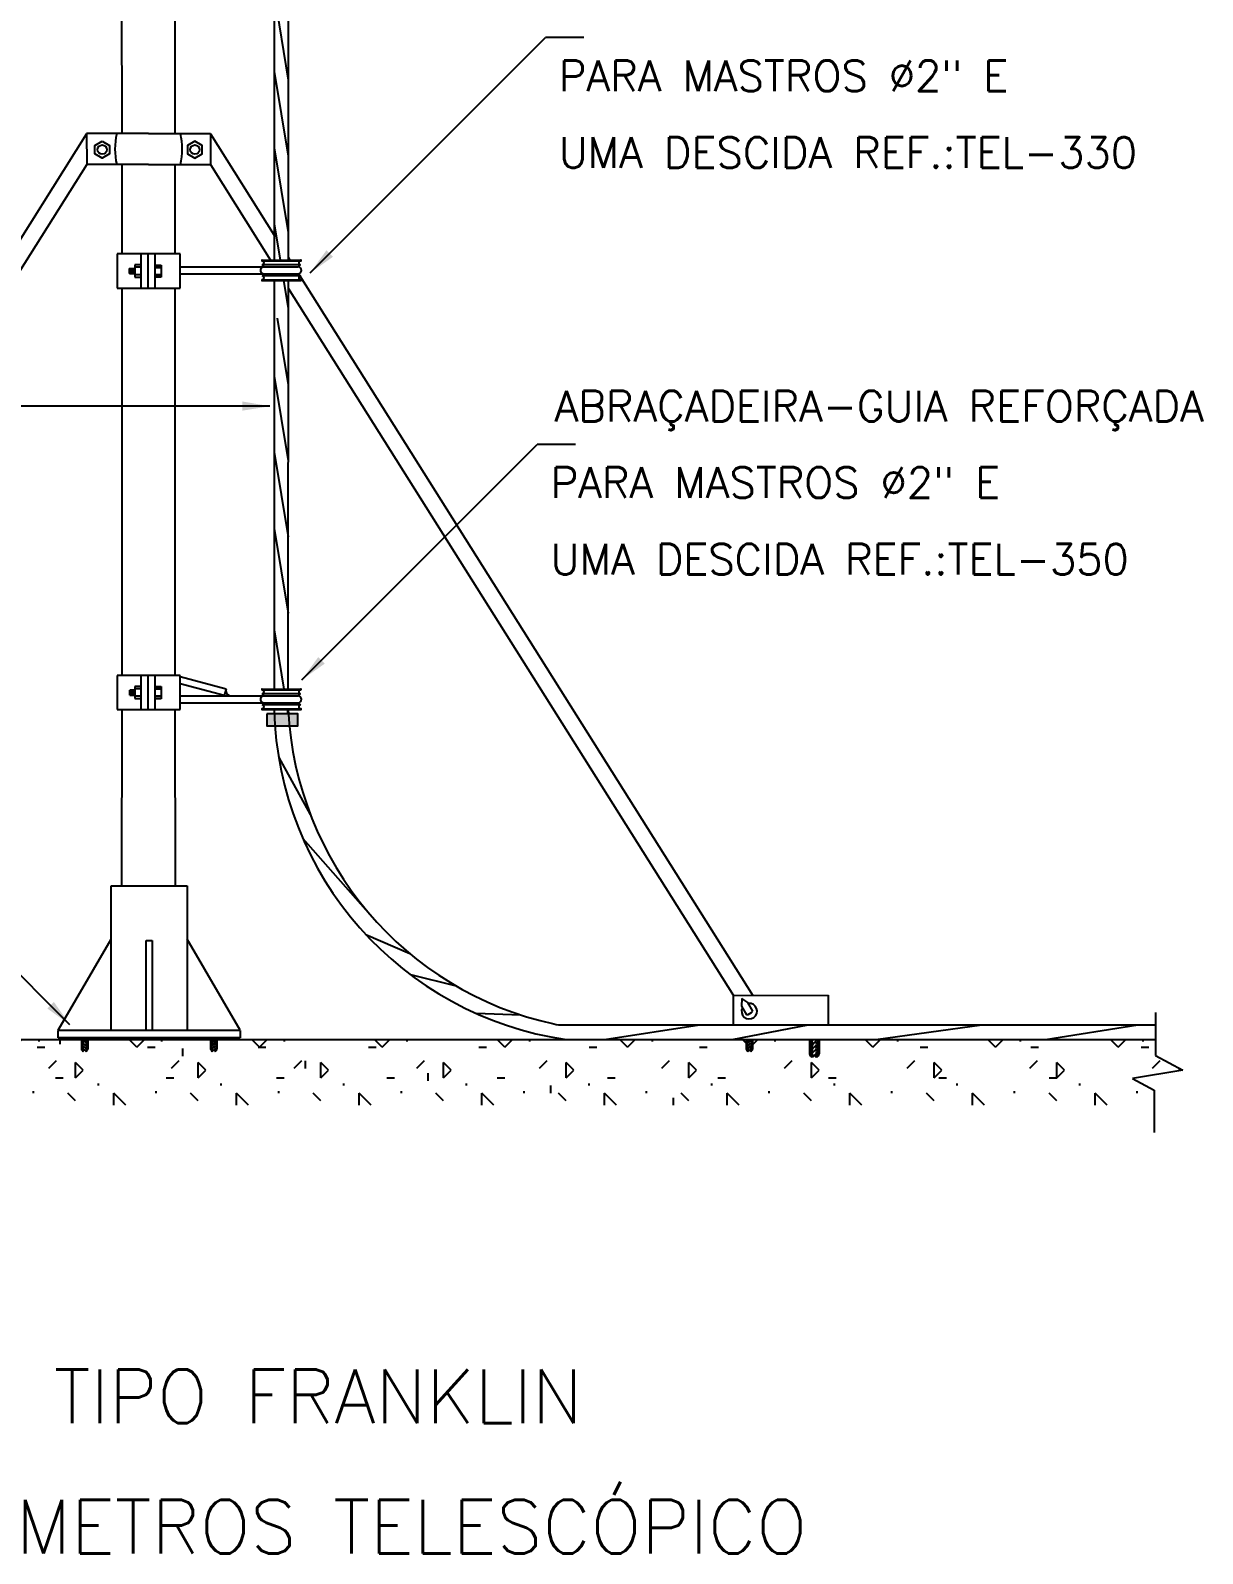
# Model space of a CAD drawing. Header units: millimetres. Extents: x -6196.4 to -6179, y -4697.3 to -4680.5.
# Drawn here: x -6186.69 to -6179.05, y -4697.31 to -4687.38 of the extents above; entities that cross this region are included whole.
import ezdxf
from ezdxf.enums import TextEntityAlignment as Align

# ---------------------------------------------------------------- set-up
doc = ezdxf.new("R2010")
doc.units = ezdxf.units.MM
doc.header["$LTSCALE"] = 10
doc.layers.add('Termotécnica', color=7, linetype='Continuous')
doc.styles.add('r140', font='romans.shx')
doc.styles.add('r80', font='romans.shx')

# ---------------------------------------------------------------- blocks, each defined once
blk = doc.blocks.new('*X7')
at = {"color": 0}
for p, q in [((181.7669, 175.7204), (181.7849, 175.7383)), ((181.7672, 175.7383), (181.7844, 175.7555)), ((181.7674, 175.7032), (181.7862, 175.7219)), ((181.7683, 175.7571), (181.7728, 175.7616)), ((181.7747, 175.6928), (181.7854, 175.7035))]:
    blk.add_line(p, q, dxfattribs=at)
blk = doc.blocks.new('*X4')
at = {"color": 0}
for p, q in [((181.7669, 175.7204), (181.7849, 175.7383)), ((181.7672, 175.7383), (181.7844, 175.7555)), ((181.7674, 175.7032), (181.7862, 175.7219)), ((181.7683, 175.7571), (181.7728, 175.7616)), ((181.7747, 175.6928), (181.7854, 175.7035))]:
    blk.add_line(p, q, dxfattribs=at)
blk = doc.blocks.new('*X3')
at = {"color": 0}
for p, q in [((181.7669, 175.7204), (181.7849, 175.7383)), ((181.7672, 175.7383), (181.7844, 175.7555)), ((181.7674, 175.7032), (181.7862, 175.7219)), ((181.7683, 175.7571), (181.7728, 175.7616)), ((181.7747, 175.6928), (181.7854, 175.7035))]:
    blk.add_line(p, q, dxfattribs=at)
blk = doc.blocks.new('*X1')
at = {"color": 0, "linetype": 'ByBlock'}
for p, q in [((387.028, 152.597), (387.028, 152.67)), ((387.041, 152.597), (387.041, 152.67)), ((387.053, 152.597), (387.053, 152.67)), ((387.066, 152.597), (387.066, 152.67)), ((387.078, 152.597), (387.078, 152.67))]:
    blk.add_line(p, q, dxfattribs=at)

msp = doc.modelspace()

# ---------------------------------------------------------------- hatches: boundary and pattern name
at = {"layer": 'Termotécnica'}
h = msp.add_hatch(dxfattribs=at)
h.set_pattern_fill('CONCRE', color=1, scale=0.8, style=0)
h.set_pattern_definition([(0, (-6196.548, -4707.21), (0.8, 0.8), [0.1, -0.7]), (90, (-6196.548, -4707.21), (-0.8, 0.8), [0.1, -0.7]), (135, (-6196.448, -4707.21), (-0.8, 0), [0.14142, -0.98995]), (0, (-6196.448, -4706.76), (0.8, 0.8), [0.1, -0.7]), (45, (-6196.398, -4706.81), (0, 0.8), [0.07071, -1.06066]), (135, (-6196.398, -4706.81), (-0.8, 0), [0.07071, -1.06066]), (0, (-6196.148, -4706.56), (0.8, 0.8), [0.14142, -0.65858]), (45, (-6196.148, -4706.56), (0, 0.8), [0.1, -1.03137]), (135, (-6196.00656, -4706.56), (-0.8, 0), [0.1, -1.03137]), (90, (-6195.998, -4707.01), (-0.8, 0.8), [0.1, -0.7]), (45, (-6195.998, -4707.01), (0, 0.8), [0.07071, -1.06066]), (135, (-6195.948, -4706.96), (-0.8, 0), [0.07071, -1.06066]), (0, (-6196.448, -4707.01), (0.8, 0.8), [0.05, -0.67]), (0, (-6195.848, -4706.81), (0.8, 0.8), [0.05, -0.67]), (90, (-6196.098, -4706.71), (-0.8, 0.8), [0.05, -0.67]), (135, (-6195.998, -4707.16), (-0.8, 0), [0.07071, -1.06066]), (135, (-6196.348, -4706.61), (-0.8, 0), [0.07071, -1.06066]), (45, (-6196.173, -4706.9475), (0, 0.8), [0.07071, -1.06066]), (90, (-6196.273, -4707.11), (-0.8, 0.8), [0.0125, -0.7875]), (90, (-6196.2355, -4706.7725), (-0.8, 0.8), [0.0125, -0.7875]), (90, (-6195.8605, -4706.635), (-0.8, 0.8), [0.0125, -0.7875]), (90, (-6195.848, -4707.06), (-0.8, 0.8), [0.0125, -0.7875])])
h.paths.add_polyline_path([(-6185.498, -4694.0308), (-6185.4871, -4694.0198), (-6185.4883, -4694.0176), (-6185.486, -4694.0114), (-6185.4892, -4694.0079), (-6185.486, -4694.0011), (-6185.4863, -4694.0007), (-6185.5056, -4694.0201), (-6185.5066, -4694.0218), (-6185.5017, -4694.0282)], flags=0)
h.paths.add_polyline_path([(-6189.8334, -4694.0207), (-6189.8527, -4694.0013), (-6189.853, -4694.0017), (-6189.8498, -4694.0084), (-6189.853, -4694.012), (-6189.8507, -4694.0181), (-6189.8519, -4694.0203), (-6189.8409, -4694.0313), (-6189.8373, -4694.0288), (-6189.8324, -4694.0223)], flags=0)
h.paths.add_polyline_path([(-6189.8329, -4694.003), (-6189.8513, -4693.9844), (-6189.8502, -4693.9868), (-6189.853, -4693.9914), (-6189.8498, -4693.9974), (-6189.8527, -4694.0013), (-6189.8334, -4694.0207), (-6189.8351, -4694.0177), (-6189.832, -4694.0124), (-6189.8351, -4694.0085)], flags=0)
h.paths.add_polyline_path([(-6182.0041, -4694.0313), (-6181.9931, -4694.0203), (-6181.9944, -4694.0181), (-6181.9921, -4694.012), (-6181.9953, -4694.0084), (-6181.9921, -4694.0017), (-6181.9924, -4694.0013), (-6182.0117, -4694.0207), (-6182.0126, -4694.0223), (-6182.0077, -4694.0288)], flags=0)
h.paths.add_polyline_path([(-6186.3381, -4693.9599), (-6186.3346, -4693.9599), (-6186.3282, -4693.96), (-6186.33, -4693.9646), (-6186.3304, -4693.9655), (-6186.3282, -4693.9703), (-6186.3304, -4693.977), (-6186.3278, -4693.981), (-6186.3289, -4693.9839), (-6186.3304, -4693.9876), (-6186.3278, -4693.9911), (-6186.3309, -4693.9964), (-6186.3282, -4694.0013), (-6186.3287, -4694.0024), (-6186.3309, -4694.0079), (-6186.3278, -4694.0119), (-6186.3309, -4694.0172), (-6186.3292, -4694.0201), (-6186.3283, -4694.0218), (-6186.3331, -4694.0282), (-6186.3368, -4694.0308), (-6186.3386, -4694.032), (-6186.3434, -4694.0282), (-6186.3489, -4694.0217), (-6186.3477, -4694.0198), (-6186.3465, -4694.0176), (-6186.3488, -4694.0114), (-6186.3456, -4694.0079), (-6186.3488, -4694.0011), (-6186.3485, -4694.0007), (-6186.3456, -4693.9968), (-6186.3488, -4693.9908), (-6186.346, -4693.9862), (-6186.3472, -4693.9838), (-6186.3488, -4693.9805), (-6186.3469, -4693.9769), (-6186.3488, -4693.9702), (-6186.3466, -4693.9662), (-6186.346, -4693.965), (-6186.3487, -4693.9599), (-6186.3539, -4693.9599), (-6186.3591, -4693.9599), (-6189.7396, -4693.9604), (-6189.8632, -4693.9605), (-6190.234, -4693.9605), (-6190.2392, -4693.9605), (-6190.2446, -4693.9605), (-6190.2462, -4693.9644), (-6190.2465, -4693.9653), (-6190.2443, -4693.9701), (-6190.2466, -4693.9768), (-6190.2439, -4693.9808), (-6190.2451, -4693.9837), (-6190.2466, -4693.9874), (-6190.2439, -4693.991), (-6190.247, -4693.9962), (-6190.2444, -4694.0011), (-6190.2448, -4694.0022), (-6190.2471, -4694.0077), (-6190.244, -4694.0117), (-6190.2471, -4694.017), (-6190.2454, -4694.0199), (-6190.2444, -4694.0216), (-6190.2493, -4694.028), (-6190.2529, -4694.0306), (-6190.2547, -4694.0319), (-6190.2596, -4694.028), (-6190.265, -4694.0216), (-6190.2639, -4694.0196), (-6190.2627, -4694.0174), (-6190.265, -4694.0113), (-6190.2618, -4694.0077), (-6190.265, -4694.001), (-6190.2647, -4694.0006), (-6190.2618, -4693.9967), (-6190.265, -4693.9907), (-6190.2622, -4693.9861), (-6190.2633, -4693.9837), (-6190.2649, -4693.9804), (-6190.263, -4693.9768), (-6190.2649, -4693.9701), (-6190.2628, -4693.966), (-6190.2621, -4693.9649), (-6190.2645, -4693.9605), (-6190.2701, -4693.9605), (-6190.2752, -4693.9605), (-6190.3576, -4693.9605), (-6192.4914, -4693.9609), (-6192.4914, -4694.0635), (-6192.669, -4694.1592), (-6192.3423, -4694.2152), (-6192.4823, -4694.2899), (-6192.4823, -4694.3892), (-6179.3627, -4694.3873), (-6179.3627, -4694.2899), (-6179.5027, -4694.2152), (-6179.176, -4694.1592), (-6179.3536, -4694.0635), (-6179.3536, -4693.9589), (-6180.0642, -4693.959), (-6181.1706, -4693.9592), (-6182.111, -4693.9593), (-6182.9427, -4693.9594), (-6183.2005, -4693.9595)])
h.paths.add_polyline_path([(-6185.5002, -4693.9599), (-6185.5048, -4693.9646), (-6185.5044, -4693.9655), (-6185.5066, -4693.9703), (-6185.5044, -4693.977), (-6185.507, -4693.981), (-6185.5059, -4693.9839), (-6185.4882, -4693.9662), (-6185.486, -4693.9702), (-6185.4879, -4693.9769), (-6185.486, -4693.9805), (-6185.4876, -4693.9838), (-6185.4888, -4693.9862), (-6185.486, -4693.9908), (-6185.4892, -4693.9968), (-6185.4863, -4694.0007), (-6185.486, -4694.0011), (-6185.4892, -4694.0079), (-6185.486, -4694.0114), (-6185.4883, -4694.0176), (-6185.4871, -4694.0198), (-6185.486, -4694.0217), (-6185.4914, -4694.0282), (-6185.4962, -4694.032), (-6185.498, -4694.0308), (-6185.5017, -4694.0282), (-6185.5066, -4694.0218), (-6185.5056, -4694.0201), (-6185.5039, -4694.0172), (-6185.507, -4694.0119), (-6185.5039, -4694.0079), (-6185.5061, -4694.0024), (-6185.5066, -4694.0013), (-6185.5039, -4693.9964), (-6185.507, -4693.9911), (-6185.5044, -4693.9876), (-6185.5059, -4693.9839), (-6185.507, -4693.981), (-6185.5044, -4693.977), (-6185.5066, -4693.9703), (-6185.5044, -4693.9655), (-6185.5048, -4693.9646), (-6185.5067, -4693.96)], flags=16)
h.paths.add_polyline_path([(-6189.8323, -4693.9708), (-6189.8346, -4693.9775), (-6189.8319, -4693.9815), (-6189.8331, -4693.9845), (-6189.8346, -4693.9881), (-6189.832, -4693.9917), (-6189.8351, -4693.997), (-6189.8324, -4694.0018), (-6189.8329, -4694.003), (-6189.8351, -4694.0085), (-6189.832, -4694.0124), (-6189.8351, -4694.0177), (-6189.8334, -4694.0207), (-6189.8324, -4694.0223), (-6189.8373, -4694.0288), (-6189.8409, -4694.0313), (-6189.8427, -4694.0326), (-6189.8476, -4694.0287), (-6189.853, -4694.0223), (-6189.8519, -4694.0203), (-6189.8507, -4694.0181), (-6189.853, -4694.012), (-6189.8498, -4694.0084), (-6189.853, -4694.0017), (-6189.8527, -4694.0013), (-6189.8498, -4693.9974), (-6189.853, -4693.9914), (-6189.8502, -4693.9868), (-6189.8513, -4693.9844), (-6189.853, -4693.9811), (-6189.8511, -4693.9775), (-6189.8529, -4693.9708), (-6189.8508, -4693.9667), (-6189.8331, -4693.9845), (-6189.8319, -4693.9815), (-6189.8346, -4693.9775), (-6189.8323, -4693.9708), (-6189.8346, -4693.9661), (-6189.8342, -4693.9651), (-6189.8388, -4693.9605), (-6189.8323, -4693.9605), (-6189.8342, -4693.9651), (-6189.8346, -4693.9661)], flags=0)
h.paths.add_polyline_path([(-6182.0063, -4693.9605), (-6182.0109, -4693.9651), (-6182.0105, -4693.9661), (-6182.0127, -4693.9708), (-6182.0105, -4693.9775), (-6182.0131, -4693.9815), (-6182.0119, -4693.9845), (-6181.9943, -4693.9667), (-6181.9921, -4693.9708), (-6181.994, -4693.9775), (-6181.9921, -4693.9811), (-6181.9937, -4693.9844), (-6181.9949, -4693.9868), (-6181.9921, -4693.9914), (-6181.9953, -4693.9974), (-6181.9924, -4694.0013), (-6181.9921, -4694.0017), (-6181.9953, -4694.0084), (-6181.9921, -4694.012), (-6181.9944, -4694.0181), (-6181.9931, -4694.0203), (-6181.992, -4694.0223), (-6181.9974, -4694.0287), (-6182.0023, -4694.0326), (-6182.0041, -4694.0313), (-6182.0077, -4694.0288), (-6182.0126, -4694.0223), (-6182.0117, -4694.0207), (-6182.01, -4694.0177), (-6182.0131, -4694.0124), (-6182.01, -4694.0085), (-6182.0122, -4694.003), (-6182.0126, -4694.0018), (-6182.01, -4693.997), (-6182.0131, -4693.9917), (-6182.0105, -4693.9881), (-6182.0119, -4693.9845), (-6182.0131, -4693.9815), (-6182.0105, -4693.9775), (-6182.0127, -4693.9708), (-6182.0105, -4693.9661), (-6182.0109, -4693.9651), (-6182.0127, -4693.9605)], flags=0)
h.paths.add_polyline_path([(-6181.5942, -4693.9752), (-6181.5908, -4693.9853), (-6181.5948, -4693.9913), (-6181.593, -4693.9957), (-6181.5665, -4693.9691), (-6181.5633, -4693.9752), (-6181.5661, -4693.9853), (-6181.5633, -4693.9906), (-6181.5657, -4693.9956), (-6181.5674, -4693.9992), (-6181.5632, -4694.0061), (-6181.568, -4694.0151), (-6181.5637, -4694.0209), (-6181.5632, -4694.0215), (-6181.568, -4694.0316), (-6181.5632, -4694.037), (-6181.5667, -4694.0462), (-6181.5648, -4694.0495), (-6181.5632, -4694.0524), (-6181.5713, -4694.0621), (-6181.5786, -4694.0679), (-6181.5813, -4694.066), (-6181.5867, -4694.0622), (-6181.5941, -4694.0525), (-6181.5926, -4694.05), (-6181.5901, -4694.0456), (-6181.5947, -4694.0377), (-6181.5901, -4694.0317), (-6181.5934, -4694.0234), (-6181.5941, -4694.0218), (-6181.5901, -4694.0145), (-6181.5948, -4694.0065), (-6181.5908, -4694.0012), (-6181.593, -4693.9957), (-6181.5948, -4693.9913), (-6181.5908, -4693.9853), (-6181.5942, -4693.9752), (-6181.5909, -4693.9681), (-6181.5914, -4693.9667), (-6181.5942, -4693.9598), (-6181.5845, -4693.9598), (-6181.5914, -4693.9667), (-6181.5909, -4693.9681)], flags=0)

# ---------------------------------------------------------------- linework, layer by layer
at = {"layer": 'Termotécnica', "color": 3, "linetype": 'ByBlock', "ltscale": 5}
for p, q in [((-6186.0967, -4687.1597), (-6186.0965, -4688.0511)), ((-6185.7506, -4687.1597), (-6185.7505, -4688.0511)), ((-6186.0965, -4688.2537), (-6186.0964, -4688.8357)), ((-6185.7504, -4688.2537), (-6185.7504, -4688.8357)), ((-6186.0964, -4689.0591), (-6186.0961, -4691.1472)), ((-6186.0964, -4689.0591), (-6186.0964, -4689.0796)), ((-6185.7503, -4689.0591), (-6185.75, -4691.1471)), ((-6185.7503, -4689.0591), (-6185.7503, -4689.0795)), ((-6186.0961, -4691.1472), (-6186.0964, -4691.5848)), ((-6185.75, -4691.1471), (-6185.7497, -4691.5848)), ((-6186.0966, -4691.8082), (-6186.0975, -4692.9581)), ((-6185.7495, -4691.8082), (-6185.7487, -4692.9581))]:
    msp.add_line(p, q, dxfattribs=at)
at = {"layer": 'Termotécnica', "color": 1, "ltscale": 5}
for p, q in [((-6185.1012, -4687.1504), (-6185.0106, -4687.703)), ((-6185.1012, -4687.647), (-6185.0106, -4688.1996)), ((-6185.1012, -4688.1436), (-6185.0106, -4688.6961)), ((-6185.1012, -4688.6402), (-6185.0624, -4688.8767)), ((-6186.0467, -4688.9319), (-6186.0467, -4688.9645)), ((-6186.0467, -4688.9319), (-6186.0107, -4688.9319)), ((-6186.0107, -4688.9645), (-6186.0467, -4688.9645)), ((-6186.0433, -4688.9645), (-6186.0107, -4688.9645)), ((-6186.0407, -4688.9321), (-6186.0407, -4688.9643)), ((-6186.0347, -4688.9321), (-6186.0347, -4688.9643)), ((-6186.0287, -4688.9321), (-6186.0287, -4688.9643)), ((-6186.0227, -4688.9321), (-6186.0227, -4688.9643)), ((-6186.0167, -4688.9321), (-6186.0167, -4688.9643)), ((-6186.0167, -4688.9321), (-6186.0167, -4688.9643)), ((-6185.9724, -4688.9078), (-6186.0109, -4688.9078)), ((-6185.9714, -4688.9719), (-6186.0108, -4688.9719)), ((-6185.9714, -4688.9719), (-6186.0108, -4688.9719)), ((-6186.0107, -4688.9074), (-6186.0107, -4688.9873)), ((-6185.9714, -4688.923), (-6186.0107, -4688.923)), ((-6185.8818, -4688.9089), (-6185.8395, -4688.9089)), ((-6185.8818, -4688.9089), (-6185.8395, -4688.9089)), ((-6185.8818, -4688.9726), (-6185.8395, -4688.9726)), ((-6185.8395, -4688.9726), (-6185.8818, -4688.9726)), ((-6185.8816, -4688.9245), (-6185.8395, -4688.9245)), ((-6185.8395, -4688.9245), (-6185.8816, -4688.9245)), ((-6185.8395, -4688.9089), (-6185.8395, -4688.9881)), ((-6185.8395, -4688.9089), (-6185.8395, -4688.9881)), ((-6185.1799, -4688.8811), (-6184.9297, -4688.8811)), ((-6186.0107, -4688.9873), (-6185.9714, -4688.9874)), ((-6185.8395, -4688.9881), (-6185.8818, -4688.9881)), ((-6185.8395, -4688.9881), (-6185.8818, -4688.9881)), ((-6185.1799, -4689.0062), (-6184.9297, -4689.0062)), ((-6185.0404, -4689.0107), (-6185.0112, -4689.1892)), ((-6185.0819, -4689.2546), (-6185.0106, -4689.6893)), ((-6185.1012, -4689.6333), (-6185.0106, -4690.1859)), ((-6185.1012, -4690.1299), (-6185.0106, -4690.6824)), ((-6185.1012, -4690.6264), (-6185.0106, -4691.179)), ((-6185.1024, -4691.2887), (-6185.0392, -4691.674)), ((-6186.0433, -4691.681), (-6186.0185, -4691.681)), ((-6186.0433, -4691.7136), (-6186.0433, -4691.681)), ((-6186.043, -4691.681), (-6186.0433, -4691.7136)), ((-6186.0107, -4691.7136), (-6186.0433, -4691.7136)), ((-6186.0433, -4691.7136), (-6186.0107, -4691.7136)), ((-6186.0107, -4691.681), (-6186.043, -4691.681)), ((-6186.0374, -4691.681), (-6186.0374, -4691.7136)), ((-6186.0318, -4691.681), (-6186.0318, -4691.7136)), ((-6186.0262, -4691.681), (-6186.0262, -4691.7136)), ((-6186.0207, -4691.681), (-6186.0207, -4691.7136)), ((-6186.0185, -4691.681), (-6186.0107, -4691.681)), ((-6186.0167, -4691.6812), (-6186.0167, -4691.7134)), ((-6186.0167, -4691.6812), (-6186.0167, -4691.7134)), ((-6185.9724, -4691.6569), (-6186.0109, -4691.6569)), ((-6185.9714, -4691.721), (-6186.0108, -4691.721)), ((-6185.9714, -4691.721), (-6186.0108, -4691.721)), ((-6186.0107, -4691.6566), (-6186.0107, -4691.7365)), ((-6185.9714, -4691.6721), (-6186.0107, -4691.6721)), ((-6186.0107, -4691.7365), (-6185.9714, -4691.7365)), ((-6185.8818, -4691.658), (-6185.8395, -4691.658)), ((-6185.8818, -4691.658), (-6185.8395, -4691.658)), ((-6185.8818, -4691.7217), (-6185.8395, -4691.7217)), ((-6185.8395, -4691.7217), (-6185.8818, -4691.7217)), ((-6185.8395, -4691.7373), (-6185.8818, -4691.7373)), ((-6185.8395, -4691.7373), (-6185.8818, -4691.7373)), ((-6185.8816, -4691.6736), (-6185.8395, -4691.6736)), ((-6185.8395, -4691.6736), (-6185.8816, -4691.6736)), ((-6185.8395, -4691.658), (-6185.8395, -4691.7373)), ((-6185.8395, -4691.658), (-6185.8395, -4691.7373)), ((-6185.1799, -4691.6785), (-6184.9297, -4691.6785)), ((-6185.1799, -4691.8036), (-6184.9297, -4691.8036)), ((-6185.0173, -4691.8081), (-6185.0127, -4691.8356)), ((-6181.9802, -4693.7751), (-6182.0117, -4693.7192)), ((-6182.0543, -4693.7416), (-6182.0219, -4693.799)), ((-6179.3536, -4693.7843), (-6179.3536, -4694.0635)), ((-6182.9463, -4693.96), (-6182.3269, -4693.865)), ((-6182.1145, -4693.96), (-6181.6189, -4693.865)), ((-6181.1765, -4693.96), (-6180.4863, -4693.865)), ((-6180.0704, -4693.96), (-6179.4687, -4693.865)), ((-6186.3591, -4693.9599), (-6186.3592, -4694.0217)), ((-6186.3539, -4693.9599), (-6186.354, -4694.0217)), ((-6186.3489, -4694.0217), (-6186.3465, -4694.0176)), ((-6186.3434, -4694.0282), (-6186.3489, -4694.0217)), ((-6186.346, -4693.965), (-6186.3488, -4693.9599)), ((-6186.3488, -4693.9702), (-6186.346, -4693.965)), ((-6186.3469, -4693.9769), (-6186.3488, -4693.9702)), ((-6186.3488, -4693.9805), (-6186.3469, -4693.9769)), ((-6186.346, -4693.9862), (-6186.3488, -4693.9805)), ((-6186.3488, -4693.9908), (-6186.346, -4693.9862)), ((-6186.3456, -4693.9968), (-6186.3488, -4693.9908)), ((-6186.3488, -4694.0011), (-6186.3456, -4693.9968)), ((-6186.3456, -4694.0079), (-6186.3488, -4694.0011)), ((-6186.3488, -4694.0114), (-6186.3456, -4694.0079)), ((-6186.3465, -4694.0176), (-6186.3488, -4694.0114)), ((-6186.3277, -4693.96), (-6186.3485, -4693.9599)), ((-6186.3386, -4694.032), (-6186.3434, -4694.0282)), ((-6186.3386, -4694.032), (-6186.3331, -4694.0282)), ((-6186.3283, -4694.0218), (-6186.3331, -4694.0282)), ((-6186.3278, -4693.9911), (-6186.3309, -4693.9964)), ((-6186.3309, -4693.9964), (-6186.3282, -4694.0013)), ((-6186.3282, -4694.0013), (-6186.3309, -4694.0079)), ((-6186.3309, -4694.0079), (-6186.3278, -4694.0119)), ((-6186.3278, -4694.0119), (-6186.3309, -4694.0172)), ((-6186.3309, -4694.0172), (-6186.3283, -4694.0218)), ((-6186.3282, -4693.96), (-6186.3304, -4693.9655)), ((-6186.3304, -4693.9655), (-6186.3282, -4693.9703)), ((-6186.3282, -4693.9703), (-6186.3304, -4693.977)), ((-6186.3304, -4693.977), (-6186.3278, -4693.981)), ((-6186.3278, -4693.981), (-6186.3304, -4693.9876)), ((-6186.3304, -4693.9876), (-6186.3278, -4693.9911)), ((-6186.3251, -4693.96), (-6186.3282, -4693.96)), ((-6186.323, -4693.96), (-6186.3231, -4694.0218)), ((-6186.3179, -4693.96), (-6186.318, -4694.0218)), ((-6185.517, -4693.96), (-6185.5168, -4694.0218)), ((-6185.5118, -4693.96), (-6185.5117, -4694.0218)), ((-6185.5097, -4693.96), (-6185.5067, -4693.96)), ((-6185.5071, -4693.96), (-6185.4863, -4693.9599)), ((-6185.5044, -4693.977), (-6185.507, -4693.981)), ((-6185.507, -4693.981), (-6185.5044, -4693.9876)), ((-6185.5044, -4693.9876), (-6185.507, -4693.9911)), ((-6185.507, -4693.9911), (-6185.5039, -4693.9964)), ((-6185.5039, -4694.0079), (-6185.507, -4694.0119)), ((-6185.507, -4694.0119), (-6185.5039, -4694.0172)), ((-6185.5067, -4693.96), (-6185.5044, -4693.9655)), ((-6185.5044, -4693.9655), (-6185.5066, -4693.9703)), ((-6185.5066, -4693.9703), (-6185.5044, -4693.977)), ((-6185.5039, -4693.9964), (-6185.5066, -4694.0013)), ((-6185.5066, -4694.0013), (-6185.5039, -4694.0079)), ((-6185.5039, -4694.0172), (-6185.5066, -4694.0218)), ((-6185.5066, -4694.0218), (-6185.5017, -4694.0282)), ((-6185.4962, -4694.032), (-6185.5017, -4694.0282)), ((-6185.4962, -4694.032), (-6185.4914, -4694.0282)), ((-6185.4914, -4694.0282), (-6185.486, -4694.0217)), ((-6185.4892, -4693.9968), (-6185.486, -4693.9908)), ((-6185.486, -4694.0011), (-6185.4892, -4693.9968)), ((-6185.4892, -4694.0079), (-6185.486, -4694.0011)), ((-6185.486, -4694.0114), (-6185.4892, -4694.0079)), ((-6185.4888, -4693.965), (-6185.4861, -4693.9599)), ((-6185.486, -4693.9702), (-6185.4888, -4693.965)), ((-6185.4888, -4693.9862), (-6185.486, -4693.9805)), ((-6185.486, -4693.9908), (-6185.4888, -4693.9862)), ((-6185.4883, -4694.0176), (-6185.486, -4694.0114)), ((-6185.486, -4694.0217), (-6185.4883, -4694.0176)), ((-6185.4879, -4693.9769), (-6185.486, -4693.9702)), ((-6185.486, -4693.9805), (-6185.4879, -4693.9769)), ((-6185.4809, -4693.9599), (-6185.4808, -4694.0217)), ((-6185.4758, -4693.9599), (-6185.4757, -4694.0217)), ((-6182.023, -4693.9605), (-6182.0229, -4694.0223)), ((-6182.0179, -4693.9605), (-6182.0178, -4694.0223)), ((-6182.0158, -4693.9605), (-6182.0127, -4693.9605)), ((-6182.0132, -4693.9605), (-6181.9924, -4693.9605)), ((-6182.0105, -4693.9775), (-6182.0131, -4693.9815)), ((-6182.0131, -4693.9815), (-6182.0105, -4693.9881)), ((-6182.0105, -4693.9881), (-6182.0131, -4693.9917)), ((-6182.0131, -4693.9917), (-6182.01, -4693.997)), ((-6182.01, -4694.0085), (-6182.0131, -4694.0124)), ((-6182.0131, -4694.0124), (-6182.01, -4694.0177)), ((-6182.0127, -4693.9605), (-6182.0105, -4693.9661)), ((-6182.0105, -4693.9661), (-6182.0127, -4693.9708)), ((-6182.0127, -4693.9708), (-6182.0105, -4693.9775)), ((-6182.01, -4693.997), (-6182.0126, -4694.0018)), ((-6182.0126, -4694.0018), (-6182.01, -4694.0085)), ((-6182.01, -4694.0177), (-6182.0126, -4694.0223)), ((-6182.0126, -4694.0223), (-6182.0077, -4694.0288)), ((-6182.0023, -4694.0326), (-6182.0077, -4694.0288)), ((-6182.0023, -4694.0326), (-6181.9974, -4694.0287)), ((-6181.9974, -4694.0287), (-6181.992, -4694.0223)), ((-6181.9953, -4693.9974), (-6181.9921, -4693.9914)), ((-6181.9921, -4694.0017), (-6181.9953, -4693.9974)), ((-6181.9953, -4694.0084), (-6181.9921, -4694.0017)), ((-6181.9921, -4694.012), (-6181.9953, -4694.0084)), ((-6181.9949, -4693.9656), (-6181.9921, -4693.9605)), ((-6181.9921, -4693.9708), (-6181.9949, -4693.9656)), ((-6181.9949, -4693.9868), (-6181.9921, -4693.9811)), ((-6181.9921, -4693.9914), (-6181.9949, -4693.9868)), ((-6181.9944, -4694.0181), (-6181.9921, -4694.012)), ((-6181.992, -4694.0223), (-6181.9944, -4694.0181)), ((-6181.994, -4693.9775), (-6181.9921, -4693.9708)), ((-6181.9921, -4693.9811), (-6181.994, -4693.9775)), ((-6181.987, -4693.9605), (-6181.9869, -4694.0223)), ((-6181.9818, -4693.9605), (-6181.9817, -4694.0223)), ((-6181.6097, -4693.9598), (-6181.6095, -4694.0525)), ((-6181.6019, -4693.9598), (-6181.6018, -4694.0525)), ((-6181.5988, -4693.9598), (-6181.5942, -4693.9598)), ((-6181.5949, -4693.9598), (-6181.5637, -4693.9597)), ((-6181.5908, -4693.9853), (-6181.5948, -4693.9913)), ((-6181.5948, -4693.9913), (-6181.5908, -4694.0012)), ((-6181.5908, -4694.0012), (-6181.5948, -4694.0065)), ((-6181.5948, -4694.0065), (-6181.5901, -4694.0145)), ((-6181.5901, -4694.0317), (-6181.5947, -4694.0377)), ((-6181.5947, -4694.0377), (-6181.5901, -4694.0456)), ((-6181.5942, -4693.9598), (-6181.5909, -4693.9681)), ((-6181.5909, -4693.9681), (-6181.5942, -4693.9752)), ((-6181.5942, -4693.9752), (-6181.5908, -4693.9853)), ((-6181.5901, -4694.0145), (-6181.5941, -4694.0218)), ((-6181.5941, -4694.0218), (-6181.5901, -4694.0317)), ((-6181.568, -4694.0151), (-6181.5632, -4694.0061)), ((-6181.5632, -4694.0215), (-6181.568, -4694.0151)), ((-6181.568, -4694.0316), (-6181.5632, -4694.0215)), ((-6181.5632, -4694.037), (-6181.568, -4694.0316)), ((-6181.5675, -4693.9674), (-6181.5633, -4693.9597)), ((-6181.5633, -4693.9752), (-6181.5675, -4693.9674)), ((-6181.5674, -4693.9992), (-6181.5633, -4693.9906)), ((-6181.5632, -4694.0061), (-6181.5674, -4693.9992)), ((-6181.5667, -4694.0462), (-6181.5632, -4694.037)), ((-6181.5661, -4693.9853), (-6181.5633, -4693.9752)), ((-6181.5633, -4693.9906), (-6181.5661, -4693.9853)), ((-6181.5556, -4693.9597), (-6181.5554, -4694.0524)), ((-6181.5479, -4693.9597), (-6181.5477, -4694.0524)), ((-6181.5901, -4694.0456), (-6181.5941, -4694.0525)), ((-6181.5941, -4694.0525), (-6181.5867, -4694.0622)), ((-6181.5786, -4694.0679), (-6181.5867, -4694.0622)), ((-6181.5786, -4694.0679), (-6181.5713, -4694.0621)), ((-6181.5713, -4694.0621), (-6181.5632, -4694.0524)), ((-6181.5632, -4694.0524), (-6181.5667, -4694.0462)), ((-6179.3536, -4694.0635), (-6179.176, -4694.1592)), ((-6179.176, -4694.1592), (-6179.5027, -4694.2152)), ((-6179.5027, -4694.2152), (-6179.3627, -4694.2899)), ((-6179.3627, -4694.2899), (-6179.3627, -4694.5655))]:
    msp.add_line(p, q, dxfattribs=at)
at = {"layer": 'Termotécnica', "color": 2, "ltscale": 5}
for p, q in [((-6185.1012, -4687.243), (-6185.1017, -4688.8767)), ((-6185.0106, -4687.2429), (-6185.0111, -4688.8766)), ((-6186.1262, -4688.8357), (-6186.1261, -4689.0591)), ((-6185.9704, -4689.0591), (-6185.9704, -4688.8357)), ((-6185.9257, -4688.8357), (-6185.9257, -4689.0591)), ((-6185.9257, -4688.8357), (-6185.9257, -4689.0591)), ((-6185.8811, -4688.8357), (-6185.881, -4689.0591)), ((-6185.716, -4689.0591), (-6185.7161, -4688.8357)), ((-6185.1799, -4688.8767), (-6184.9297, -4688.8766)), ((-6185.1665, -4688.9213), (-6185.1799, -4688.9079)), ((-6184.9297, -4688.9079), (-6185.1799, -4688.9079)), ((-6185.1665, -4688.966), (-6185.1799, -4688.9794)), ((-6185.1665, -4688.966), (-6184.9444, -4688.966)), ((-6185.1663, -4688.9213), (-6184.9444, -4688.9213)), ((-6184.9431, -4688.9213), (-6184.9297, -4688.9079)), ((-6184.9431, -4688.966), (-6184.9297, -4688.9794)), ((-6184.9297, -4688.9794), (-6185.1799, -4688.9794)), ((-6185.1799, -4689.0107), (-6184.9297, -4689.0107)), ((-6185.1017, -4689.0107), (-6185.1024, -4691.3824)), ((-6185.0111, -4689.0107), (-6185.0119, -4691.3824)), ((-6185.1024, -4691.3824), (-6185.1024, -4691.674)), ((-6185.0119, -4691.3824), (-6185.0119, -4691.674)), ((-6186.1262, -4691.5848), (-6186.1261, -4691.8082)), ((-6185.9704, -4691.8082), (-6185.9704, -4691.5848)), ((-6185.9257, -4691.5848), (-6185.9257, -4691.8082)), ((-6185.9257, -4691.5848), (-6185.9257, -4691.8082)), ((-6185.8811, -4691.5848), (-6185.881, -4691.8082)), ((-6185.716, -4691.8082), (-6185.7161, -4691.5848)), ((-6185.4158, -4691.6727), (-6185.4273, -4691.7158)), ((-6185.1799, -4691.6741), (-6184.9297, -4691.674)), ((-6185.1665, -4691.7187), (-6185.1799, -4691.7053)), ((-6184.9297, -4691.7053), (-6185.1799, -4691.7053)), ((-6185.1663, -4691.7187), (-6184.9444, -4691.7187)), ((-6184.9431, -4691.7187), (-6184.9297, -4691.7053)), ((-6185.1665, -4691.7634), (-6185.1799, -4691.7768)), ((-6184.9297, -4691.7768), (-6185.1799, -4691.7768)), ((-6185.1799, -4691.8081), (-6184.9297, -4691.8081)), ((-6185.1665, -4691.7634), (-6184.9444, -4691.7634)), ((-6184.9431, -4691.7634), (-6184.9297, -4691.7768)), ((-6185.9372, -4693.9006), (-6185.9373, -4693.3145)), ((-6185.9373, -4693.3145), (-6185.8977, -4693.3145)), ((-6185.8977, -4693.3145), (-6185.8976, -4693.9006)), ((-6185.3235, -4693.9005), (-6186.5113, -4693.9007))]:
    msp.add_line(p, q, dxfattribs=at)
at = {"layer": 'Termotécnica', "color": 2}
for p, q in [((-6184.8682, -4688.9608), (-6183.3327, -4687.4254)), ((-6183.0827, -4687.4254), (-6183.3327, -4687.4254)), ((-6185.1293, -4689.8298), (-6187.7364, -4689.8298)), ((-6184.9218, -4691.614), (-6183.3863, -4690.0786)), ((-6183.1363, -4690.0786), (-6183.3863, -4690.0786)), ((-6186.4337, -4693.8643), (-6189.1004, -4691.1977))]:
    msp.add_line(p, q, dxfattribs=at)
at = {"layer": 'Termotécnica', "color": 3, "ltscale": 5}
for p, q in [((-6186.3252, -4688.0541), (-6189.8656, -4693.6721)), ((-6186.3252, -4688.0511), (-6186.3244, -4688.2537)), ((-6185.9213, -4688.0511), (-6186.3252, -4688.0511)), ((-6185.9213, -4688.0511), (-6185.5173, -4688.0511)), ((-6185.5173, -4688.0511), (-6185.5181, -4688.2537)), ((-6185.5173, -4688.054), (-6185.1012, -4688.7148)), ((-6186.3244, -4688.2537), (-6189.7391, -4693.6723)), ((-6185.9213, -4688.2537), (-6186.3244, -4688.2537)), ((-6185.9212, -4688.2537), (-6185.5181, -4688.2537)), ((-6185.5181, -4688.2537), (-6185.1258, -4688.8767)), ((-6186.0526, -4688.8357), (-6186.1262, -4688.8357)), ((-6185.9257, -4688.8357), (-6186.0619, -4688.8357)), ((-6185.7757, -4688.8357), (-6185.9257, -4688.8357)), ((-6185.7161, -4688.8357), (-6185.7757, -4688.8357)), ((-6185.0111, -4688.8579), (-6184.9993, -4688.8766)), ((-6185.7161, -4688.9214), (-6185.1665, -4688.9213)), ((-6185.7161, -4688.9661), (-6185.1665, -4688.966)), ((-6186.1261, -4689.0591), (-6186.0526, -4689.0591)), ((-6186.0619, -4689.0591), (-6185.9257, -4689.0591)), ((-6185.9257, -4689.0591), (-6185.7757, -4689.0591)), ((-6185.7757, -4689.0591), (-6185.716, -4689.0591)), ((-6185.0112, -4689.0588), (-6182.1059, -4693.6723)), ((-6184.9346, -4688.9794), (-6181.9795, -4693.6721)), ((-6186.0526, -4691.5848), (-6186.1262, -4691.5848)), ((-6185.9257, -4691.5848), (-6186.0619, -4691.5848)), ((-6185.7757, -4691.5848), (-6185.9257, -4691.5848)), ((-6185.7161, -4691.5848), (-6185.7757, -4691.5848)), ((-6185.7161, -4691.5918), (-6185.4158, -4691.6727)), ((-6185.4273, -4691.7158), (-6185.7161, -4691.6407)), ((-6185.7161, -4691.7188), (-6185.1665, -4691.7187)), ((-6186.1261, -4691.8082), (-6186.0526, -4691.8082)), ((-6186.0619, -4691.8082), (-6185.9257, -4691.8082)), ((-6185.9257, -4691.8082), (-6185.7757, -4691.8082)), ((-6185.7757, -4691.8082), (-6185.716, -4691.8082)), ((-6185.7161, -4691.7635), (-6185.1665, -4691.7634)), ((-6186.165, -4693.0571), (-6186.165, -4692.9581)), ((-6186.165, -4692.9581), (-6185.6701, -4692.9581)), ((-6185.6701, -4692.9581), (-6185.6701, -4693.0571)), ((-6186.1649, -4693.9006), (-6186.165, -4693.0571)), ((-6185.6701, -4693.0571), (-6185.6699, -4693.8985)), ((-6186.5116, -4693.8984), (-6186.165, -4693.3044)), ((-6185.3235, -4693.8984), (-6185.67, -4693.3045)), ((-6182.1059, -4693.6723), (-6181.488, -4693.6712)), ((-6182.1056, -4693.865), (-6182.1059, -4693.6723)), ((-6181.488, -4693.6712), (-6181.4876, -4693.865)), ((-6186.5113, -4693.9481), (-6186.5113, -4693.9007)), ((-6185.3235, -4693.9005), (-6185.3235, -4693.9479)), ((-6192.4914, -4693.9609), (-6179.3536, -4693.9589)), ((-6185.3235, -4693.9479), (-6186.5113, -4693.9481))]:
    msp.add_line(p, q, dxfattribs=at)
at = {"layer": 'Termotécnica', "color": 1, "linetype": 'ByBlock', "ltscale": 5}
for p, q in [((-6185.0722, -4692.1206), (-6184.8663, -4692.4927)), ((-6184.9152, -4692.6487), (-6184.4406, -4693.185)), ((-6184.5038, -4693.2745), (-6184.218, -4693.3985)), ((-6184.2131, -4693.536), (-6183.9157, -4693.6102)), ((-6183.7839, -4693.7891), (-6183.493, -4693.7999))]:
    msp.add_line(p, q, dxfattribs=at)
at = {"layer": 'Termotécnica', "color": 2, "linetype": 'ByBlock', "ltscale": 5}
msp.add_line((-6183.2188, -4693.865), (-6179.3536, -4693.865), dxfattribs=at)
at = {"layer": 'Termotécnica', "color": 1, "ltscale": 5}
for points in [[(-6186.2237, -4688.1013), (-6186.1762, -4688.1285), (-6186.176, -4688.1833), (-6186.2233, -4688.2109), (-6186.2708, -4688.1837), (-6186.2711, -4688.1289)], [(-6185.6188, -4688.1013), (-6185.6663, -4688.1285), (-6185.6666, -4688.1833), (-6185.6192, -4688.2109), (-6185.5717, -4688.1837), (-6185.5715, -4688.1289)]]:
    msp.add_lwpolyline(points, close=True, dxfattribs=at)
at = {"layer": 'Termotécnica', "color": 2, "ltscale": 5}
msp.add_lwpolyline([(-6185.1506, -4691.8354), (-6185.1506, -4691.9134), (-6184.9478, -4691.9134), (-6184.9478, -4691.8354)], close=True, dxfattribs=at)
at = {"layer": 'Termotécnica', "color": 1, "ltscale": 5}
for points in [[(-6182.0526, -4693.6934), (-6182.0543, -4693.7419)], [(-6182.0117, -4693.7192), (-6182.0115, -4693.7191), (-6182.0526, -4693.6934)]]:
    msp.add_lwpolyline(points, dxfattribs=at)
for centre in [(-6186.2235, -4688.1561), (-6185.619, -4688.1561)]:
    msp.add_circle(centre, 0.0302, dxfattribs=at)
at = {"layer": 'Termotécnica', "color": 3, "ltscale": 5}
for centre, start, end in [((-6185.6763, -4688.1524), 167.38788, 192.61212), ((-6186.1662, -4688.1524), 347.38788, 12.61212)]:
    msp.add_arc(centre, 0.4639, start, end, dxfattribs=at)
at = {"layer": 'Termotécnica', "color": 2, "ltscale": 5}
for centre, radius, start, end in [((-6185.1693, -4688.9437), 0.0225, 82.8835, 277.13353), ((-6185.181, -4688.8789), 0.0025, 63.44346, 296.57357), ((-6185.1816, -4688.8945), 0.0135, 277.13353, 82.8835), ((-6184.946, -4688.9437), 0.0224, 274.08683, 85.9302), ((-6184.928, -4688.8945), 0.0135, 97.13353, 262.8835), ((-6184.9286, -4688.8789), 0.0025, 243.44346, 116.57357), ((-6185.181, -4689.0085), 0.0025, 63.44346, 296.57357), ((-6185.1816, -4688.9928), 0.0135, 277.13353, 82.8835), ((-6184.928, -4688.9928), 0.0135, 97.13353, 262.8835), ((-6184.9286, -4689.0084), 0.0025, 243.44346, 116.57357), ((-6185.1693, -4691.7411), 0.0225, 82.8835, 277.13353), ((-6185.181, -4691.6763), 0.0025, 63.44346, 296.57357), ((-6185.1816, -4691.6919), 0.0135, 277.13353, 82.8835), ((-6184.946, -4691.741), 0.0224, 274.08683, 85.9302), ((-6184.928, -4691.6919), 0.0135, 97.13353, 262.8835), ((-6184.9286, -4691.6763), 0.0025, 243.44346, 116.57357), ((-6185.181, -4691.8059), 0.0025, 63.44346, 296.57357), ((-6185.1816, -4691.7902), 0.0135, 277.13353, 82.8835), ((-6182.8732, -4691.7543), 2.2294, 181.38315, 261.64781), ((-6182.8058, -4691.703), 2.2066, 182.72912, 257.65723), ((-6184.928, -4691.7902), 0.0135, 97.13353, 262.8835), ((-6184.9286, -4691.8058), 0.0025, 243.44346, 116.57357), ((-6183.2188, -4693.5903), 0.2746, 257.65723, 270)]:
    msp.add_arc(centre, radius, start, end, dxfattribs=at)
at = {"layer": 'Termotécnica', "color": 1, "ltscale": 5}
for centre, radius, start, end in [((-6185.3796, -4691.6826), 0.0376, 164.62279, 255.31864), ((-6182.0028, -4693.7751), 0.0506, 153.64596, 96.58132), ((-6182.0327, -4693.732), 0.0679, 279.13273, 320.59937), ((-6186.3424, -4694.0198), 0.0169, 186.53039, 250.78943), ((-6186.3372, -4694.0198), 0.0169, 186.53039, 250.78943), ((-6186.3399, -4694.0198), 0.0169, 289.00945, 353.26849), ((-6186.3347, -4694.0198), 0.0169, 289.00945, 353.26849), ((-6185.5001, -4694.0198), 0.0169, 186.73151, 250.99055), ((-6185.4949, -4694.0198), 0.0169, 186.73151, 250.99055), ((-6185.4976, -4694.0198), 0.0169, 289.21057, 353.46961), ((-6185.4924, -4694.0198), 0.0169, 289.21057, 353.46961), ((-6182.0062, -4694.0204), 0.0169, 186.73151, 250.99055), ((-6182.001, -4694.0203), 0.0169, 186.73151, 250.99055), ((-6182.0037, -4694.0203), 0.0169, 289.21057, 353.46961), ((-6181.9985, -4694.0203), 0.0169, 289.21057, 353.46961), ((-6181.5843, -4694.0495), 0.0253, 186.73151, 250.99055), ((-6181.5766, -4694.0495), 0.0253, 186.73151, 250.99055), ((-6181.5806, -4694.0495), 0.0253, 289.21057, 353.46961), ((-6181.5729, -4694.0495), 0.0253, 289.21057, 353.46961)]:
    msp.add_arc(centre, radius, start, end, dxfattribs=at)
at = {"layer": 'Termotécnica', "color": 2}
for points in [[(-6184.7189, -4688.8556), (-6184.761, -4688.8129), (-6184.8682, -4688.9608)], [(-6185.3093, -4689.7987), (-6185.3097, -4689.8587), (-6185.1293, -4689.8298)], [(-6184.7725, -4691.5088), (-6184.8146, -4691.4661), (-6184.9218, -4691.614)], [(-6186.5389, -4693.715), (-6186.5817, -4693.7572), (-6186.4337, -4693.8643)]]:
    msp.add_solid(points, dxfattribs=at)
at = {"layer": 'Termotécnica', "color": 2, "ltscale": 5}
msp.add_solid([(-6185.1506, -4691.8354), (-6184.9478, -4691.8354), (-6185.1506, -4691.9134), (-6184.9478, -4691.9134)], dxfattribs=at)

# ---------------------------------------------------------------- block references
at = {"layer": 'Termotécnica', "color": 1, "ltscale": 5}
for name, p, xscale, yscale, zscale, rotation in [('*X1', (-6358.9544, -4759.9186), 0.4467929680805234, 0.4467929680805355, 0.08935859361610615, 0.008515691372448522), ('*X7', (-5999.4317, -4875.3178), -1.029972506137959, 1.029972506137938, 0.2059945012275899, 359.8994429506446), ('*X7', (-6372.4031, -4875.3178), 1.029972506137959, 1.029972506137938, 0.2059945012275899, 0.1005570493553875), ('*X4', (-6368.9092, -4875.3184), 1.029972506137939, 1.029972506137938, 0.2059945012275899, 0.10055704943381), ('*X3', (-6461.9389, -4965.9966), 1.544958759206927, 1.544958759206929, 0.3089917518413849, 0.1005570493562315)]:
    msp.add_blockref(name, p, dxfattribs=dict(at, xscale=xscale, yscale=yscale, zscale=zscale, rotation=rotation))

# ---------------------------------------------------------------- texts
at = {"layer": 'Termotécnica', "color": 2, "style": 'r80'}
for s, p in [('PARA MASTROS %%c2" E', (-6183.2449, -4687.7748)), ('UMA DESCIDA REF.:TEL-330', (-6183.2454, -4688.2753)), ('ABRAÇADEIRA-GUIA REFORÇADA', (-6183.2723, -4689.9289)), ('PARA MASTROS %%c2" E', (-6183.2983, -4690.4281)), ('UMA DESCIDA REF.:TEL-350', (-6183.2985, -4690.9278))]:
    msp.add_text(s, height=0.2, dxfattribs=at).set_placement(p)
at = {"layer": 'Termotécnica', "color": 5, "style": 'r140'}
for s, p in [(' CAPTOR TIPO FRANKLIN', (-6185.9471, -4696.566)), ('EM MASTRO 4 METROS TELESCÓPICO', (-6185.9471, -4697.4173))]:
    msp.add_text(s, height=0.35, dxfattribs=at).set_placement(p, align=Align.BOTTOM_CENTER)

doc.saveas('drawing.dxf')
